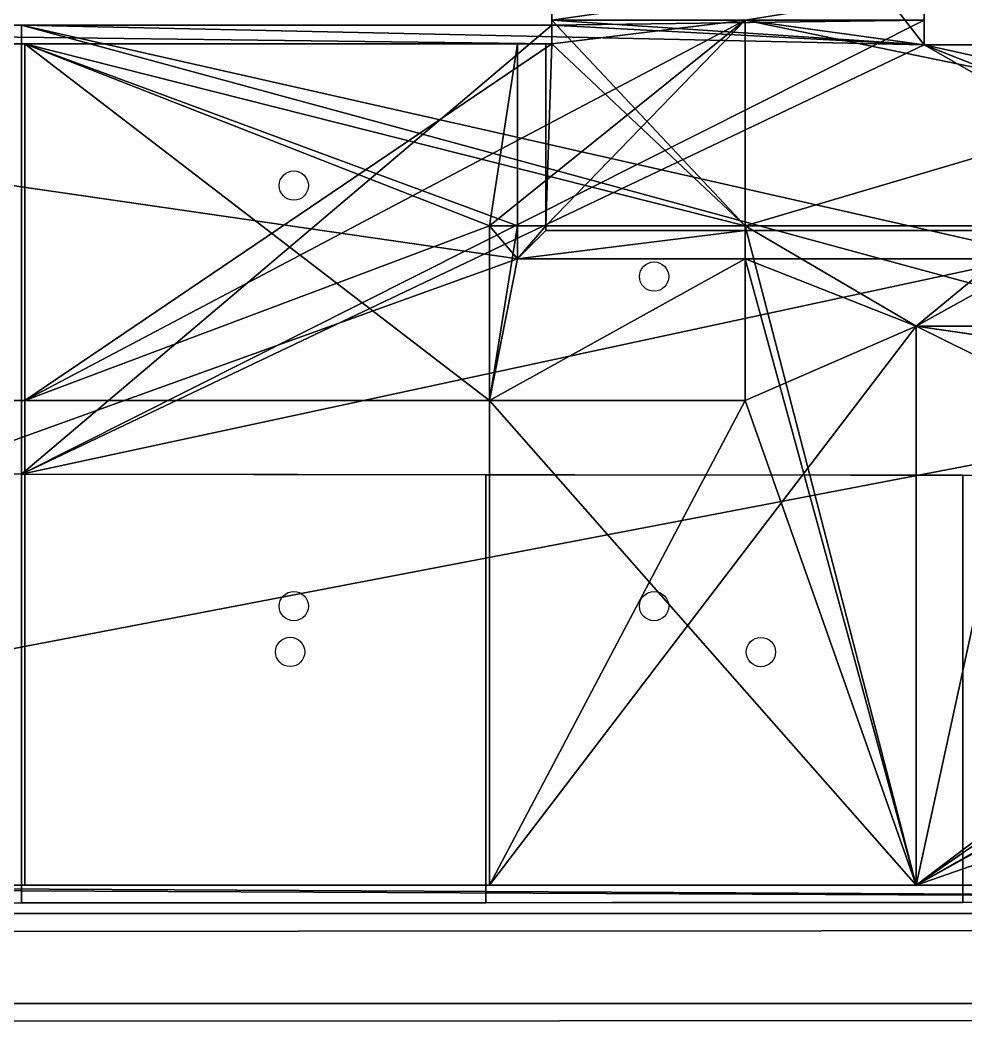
# Model space of a CAD drawing. Header units: metres. Extents: x -36.1 to 30.3, y -15.2 to 19.6.
# Drawn here: x -3.27 to 9.65, y -14.13 to -0.45 of the extents above; entities that cross this region are included whole.
import ezdxf

# ---------------------------------------------------------------- set-up
doc = ezdxf.new("R2010")
doc.units = ezdxf.units.M

msp = doc.modelspace()

# ---------------------------------------------------------------- linework, layer by layer
at = {"layer": '1ST%FLOOR_1ST%CLASSROOM', "color": 8}
for points in [[(24.41697, -3.71235, 0.5112), (24.41697, -12.25856, 0.5112), (8.96943, -12.25856, 0.5112)], [(8.96943, -12.25856, 0.5112), (10.62742, -4.63281, 0.5112), (20.26773, -3.71235, 0.5112)], [(8.96943, -12.25856, 0.5112), (20.26773, -3.71235, 0.5112), (20.26773, -4.45388, 0.5112)], [(24.41697, -3.71235, 0.5112), (8.96943, -12.25856, 0.5112), (22.69255, -4.45388, 0.5112)], [(8.96943, -12.25856, 0.5112), (20.26773, -4.45388, 0.5112), (22.69255, -4.45388, 0.5112)], [(8.96943, -12.25856, 0.5112), (8.96943, -4.63281, 0.5112), (10.62742, -4.63281, 0.5112)]]:
    msp.add_3dface(points, dxfattribs=at)
at = {"layer": '1ST%FLOOR_1ST%CLASSROOM', "color": 43}
for points in [[(10.62742, -4.63281, 4.4222), (10.62742, -4.63281, 0.5112), (8.96943, -4.63281, 0.5112), (8.96943, -4.63281, 4.4222)], [(8.96943, -4.63281, 4.4222), (8.96943, -4.63281, 0.5112), (8.96943, -12.25856, 0.5112), (8.96943, -12.25856, 4.4222)], [(8.96943, -12.25856, 4.4222), (8.96943, -12.25856, 0.5112), (24.41697, -12.25856, 0.5112), (24.41697, -12.25856, 4.4222)]]:
    msp.add_3dface(points, dxfattribs=at)
at = {"layer": '1ST%FLOOR_1ST%CLASSROOM', "color": 15}
for points in [[(8.96943, -4.63281, 4.4222), (8.96943, -12.25856, 4.4222), (24.41697, -12.25856, 4.4222)], [(8.96943, -4.63281, 4.4222), (24.41697, -12.25856, 4.4222), (24.41697, -6.8931, 4.4222)], [(8.96943, -4.63281, 4.4222), (24.41697, -6.8931, 4.4222), (24.639, -6.89311, 4.4222)], [(8.96943, -4.63281, 4.4222), (24.639, -6.89311, 4.4222), (10.62742, -4.63281, 4.4222)]]:
    msp.add_3dface(points, dxfattribs=at)
at = {"layer": '1ST%FLOOR_1ST%CLASSROOM', "color": 45}
msp.add_3dface([(8.97143, -12.25856, 4.4202), (8.97143, -12.25856, 3.7832), (24.41497, -12.25856, 3.7832), (24.41497, -12.25856, 4.4202)], dxfattribs=at)
at = {"layer": '1ST%FLOOR_1ST%CLASSROOM', "color": 143}
msp.add_3dface([(9.05393, -12.25856, 3.6967), (9.05393, -12.25856, 3.0057), (11.14447, -12.25856, 3.0057), (11.14447, -12.25856, 3.6967)], dxfattribs=at)
at = {"layer": '1ST%FLOOR_1ST%LOBBY', "color": 8}
for points in [[(27.3735, 2.87498, 0.5112), (3.99366, -0.45413, 0.5112), (3.99366, 6.23491, 0.5112)], [(27.3735, 2.87498, 0.5112), (6.63285, -0.45413, 0.5112), (3.99366, -0.45413, 0.5112)], [(27.3735, 2.87498, 0.5112), (20.26773, -3.26175, 0.5112), (6.63285, -3.26175, 0.5112)], [(27.3735, 2.87498, 0.5112), (6.63285, -3.26175, 0.5112), (6.63285, -0.45413, 0.5112)]]:
    msp.add_3dface(points, dxfattribs=at)
at = {"layer": '1ST%FLOOR_1ST%LOBBY', "color": 15}
for points in [[(3.99366, 5.74421, 4.4222), (3.99366, -0.45413, 4.4222), (9.07853, -0.45413, 4.4222), (9.07988, 5.74421, 4.4222)], [(6.63285, -0.45413, 4.4222), (6.63285, -3.26175, 4.4222), (20.26773, -3.26175, 4.4222)], [(9.07846, -0.79294, 4.4222), (9.07853, -0.45413, 4.4222), (6.63285, -0.45413, 4.4222)], [(9.07846, -0.79294, 4.4222), (6.63285, -0.45413, 4.4222), (20.26773, -3.26175, 4.4222)]]:
    msp.add_3dface(points, dxfattribs=at)
at = {"layer": '1ST%FLOOR_1ST%LOBBY', "color": 43}
for points in [[(3.99366, -0.39006, 0.7652), (3.99366, -0.39006, 0.5112), (3.99366, -0.45413, 0.5112)], [(3.99366, -0.45413, 4.4222), (3.99366, -0.45413, 0.5112), (6.63285, -0.45413, 0.5112), (6.63285, -0.45413, 4.4222)], [(6.63285, -0.45413, 4.4222), (6.63285, -0.45413, 0.5112), (6.63285, -3.26175, 0.5112), (6.63285, -3.26175, 4.4222)], [(6.63285, -3.26175, 4.4222), (6.63285, -3.26175, 0.5112), (10.62742, -3.26175, 0.5112), (10.62742, -3.26175, 4.4222)]]:
    msp.add_3dface(points, dxfattribs=at)
at = {"layer": '1ST%FLOOR_1ST%LOBBY', "color": 45}
msp.add_3dface([(6.63285, -1.16763, 3.2412), (6.63285, -1.16763, 0.8112), (6.63285, -3.14763, 0.8112), (6.63285, -3.14763, 3.2412)], dxfattribs=at)
at = {"layer": '1ST%FLOOR_1ST%PHONE%BOOTH', "color": 10}
msp.add_circle((5.388, -3.954, 1.311), 0.2, dxfattribs=at)
at = {"layer": '1ST%FLOOR_1ST%PHONE%BOOTH', "color": 43}
for points in [[(3.14236, -3.26175, 4.4222), (3.14236, -3.26175, 0.5112), (3.14236, -5.64601, 0.5112), (3.14236, -5.64601, 4.4222)], [(6.63285, -3.26175, 4.4222), (6.63285, -3.26175, 0.5112), (3.14236, -3.26175, 0.5112), (3.14236, -3.26175, 4.4222)], [(6.63285, -5.64601, 4.4222), (6.63285, -5.64601, 0.5112), (6.63285, -3.26175, 0.5112), (6.63285, -3.26175, 4.4222)], [(3.14236, -5.64601, 4.4222), (3.14236, -5.64601, 0.5112), (6.63285, -5.64601, 0.5112), (6.63285, -5.64601, 4.4222)]]:
    msp.add_3dface(points, dxfattribs=at)
at = {"layer": '1ST%FLOOR_1ST%PHONE%BOOTH', "color": 8}
for points in [[(3.14236, -5.64601, 0.5112), (3.14236, -3.26175, 0.5112), (3.52446, -3.26175, 0.5112)], [(3.14236, -5.64601, 0.5112), (3.52446, -3.26175, 0.5112), (3.52446, -3.71235, 0.5112)], [(3.52446, -3.71235, 0.5112), (3.52446, -3.26175, 0.5112), (3.91146, -3.26175, 0.5112)], [(3.52446, -3.71235, 0.5112), (3.91146, -3.26175, 0.5112), (3.91146, -3.32535, 0.5112)], [(6.63285, -3.26175, 0.5112), (6.63285, -3.32535, 0.5112), (3.91146, -3.32535, 0.5112), (3.91146, -3.26175, 0.5112)], [(6.63285, -3.32535, 0.5112), (6.63285, -3.71235, 0.5112), (3.52446, -3.71235, 0.5112)], [(6.63285, -3.32535, 0.5112), (3.52446, -3.71235, 0.5112), (3.91146, -3.32535, 0.5112)], [(6.63285, -3.71235, 0.5112), (6.63285, -5.64601, 0.5112), (3.14236, -5.64601, 0.5112)], [(6.63285, -3.71235, 0.5112), (3.14236, -5.64601, 0.5112), (3.52446, -3.71235, 0.5112)]]:
    msp.add_3dface(points, dxfattribs=at)
at = {"layer": '1ST%FLOOR_1ST%PHONE%BOOTH', "color": 15}
msp.add_3dface([(3.14236, -3.26175, 4.4222), (3.14236, -5.64601, 4.4222), (6.63285, -5.64601, 4.4222), (6.63285, -3.26175, 4.4222)], dxfattribs=at)
at = {"layer": '1ST%FLOOR_1ST%PHONE%BOOTH', "color": 45}
msp.add_3dface([(6.56935, -3.26175, 3.2412), (6.56935, -3.26175, 0.8112), (5.65535, -3.26175, 0.8112), (5.65535, -3.26175, 3.2412)], dxfattribs=at)
at = {"layer": '1ST%FLOOR_1ST%RESEARCH%OPEN%NE', "color": 10}
msp.add_circle((0.469, -2.712, 1.311), 0.2, dxfattribs=at)
at = {"layer": '1ST%FLOOR_1ST%RESEARCH%OPEN%NE', "color": 8}
for points in [[(6.63285, -0.45413, 0.5112), (6.63285, -3.26175, 0.5112), (3.91146, -3.26175, 0.5112)], [(6.63285, -0.45413, 0.5112), (3.91146, -3.26175, 0.5112), (3.99366, -0.77706, 0.5112)], [(6.63285, -0.45413, 0.5112), (3.99366, -0.77706, 0.5112), (3.99366, -0.45413, 0.5112)], [(3.14236, -3.26175, 0.5112), (-3.2046, -5.64601, 0.5112), (-3.2046, -0.77706, 0.5112)], [(3.14236, -3.26175, 0.5112), (-3.2046, -0.77706, 0.5112), (3.52446, -0.77706, 0.5112)], [(3.14236, -3.26175, 0.5112), (3.52446, -0.77706, 0.5112), (3.52446, -3.26175, 0.5112)], [(3.91146, -0.77706, 0.5112), (3.91146, -3.26175, 0.5112), (3.52446, -3.26175, 0.5112), (3.52446, -0.77706, 0.5112)], [(3.91146, -3.26175, 0.5112), (3.91146, -0.77706, 0.5112), (3.99366, -0.77706, 0.5112)], [(3.14236, -3.26175, 0.5112), (3.14236, -5.64601, 0.5112), (-3.2046, -5.64601, 0.5112)]]:
    msp.add_3dface(points, dxfattribs=at)
at = {"layer": '1ST%FLOOR_1ST%RESEARCH%OPEN%NE', "color": 43}
for points in [[(6.63285, -0.45413, 4.4222), (6.63285, -0.45413, 0.5112), (3.99366, -0.45413, 0.5112), (3.99366, -0.45413, 4.4222)], [(3.99366, -0.45413, 4.4222), (3.99366, -0.45413, 0.5112), (3.99366, -0.77706, 0.5112), (3.99366, -0.77706, 4.4222)], [(6.63285, -3.26175, 4.4222), (6.63285, -3.26175, 0.5112), (6.63285, -0.45413, 0.5112), (6.63285, -0.45413, 4.4222)], [(3.60666, -0.77706, 0.7652), (3.60666, -0.77706, 0.5112), (-3.2046, -0.77706, 0.5112), (-3.2046, -0.77706, 0.7652)], [(3.99366, -0.77706, 4.4222), (3.60666, -0.77706, 0.7652), (-3.2046, -0.77706, 0.7652)], [(3.99366, -0.77706, 4.4222), (-3.2046, -0.77706, 0.7652), (-3.2046, -0.77706, 4.4222)], [(3.99366, -0.77706, 4.4222), (3.99366, -0.77706, 0.5112), (3.60666, -0.77706, 0.5112)], [(3.99366, -0.77706, 4.4222), (3.60666, -0.77706, 0.5112), (3.60666, -0.77706, 0.7652)], [(3.14236, -5.64601, 4.4222), (3.14236, -5.64601, 0.5112), (3.14236, -3.26175, 0.5112), (3.14236, -3.26175, 4.4222)], [(3.14236, -3.26175, 4.4222), (3.14236, -3.26175, 0.5112), (6.63285, -3.26175, 0.5112), (6.63285, -3.26175, 4.4222)]]:
    msp.add_3dface(points, dxfattribs=at)
at = {"layer": '1ST%FLOOR_1ST%RESEARCH%OPEN%NE', "color": 15}
for points in [[(6.63285, -3.26175, 4.4222), (6.63285, -0.45413, 4.4222), (3.99366, -0.45413, 4.4222)], [(6.63285, -3.26175, 4.4222), (3.99366, -0.45413, 4.4222), (3.99366, -0.77706, 4.4222)], [(-3.2046, -0.77706, 4.4222), (-3.2046, -5.64601, 4.4222), (3.14236, -5.64601, 4.4222)], [(-3.2046, -0.77706, 4.4222), (3.14236, -5.64601, 4.4222), (3.14236, -3.26175, 4.4222)], [(-3.2046, -0.77706, 4.4222), (3.14236, -3.26175, 4.4222), (6.63285, -3.26175, 4.4222)], [(-3.2046, -0.77706, 4.4222), (6.63285, -3.26175, 4.4222), (3.99366, -0.77706, 4.4222)]]:
    msp.add_3dface(points, dxfattribs=at)
at = {"layer": '1ST%FLOOR_1ST%RESEARCH%OPEN%NE', "color": 143}
for points in [[(-2.32284, -0.77706, 3.6767), (-2.32284, -0.77706, 2.9797), (-3.1201, -0.77706, 2.9797), (-3.1201, -0.77706, 3.6767)], [(-0.66584, -0.77706, 3.6787), (-0.66584, -0.77706, 3.1327), (-2.15584, -0.77706, 3.1327), (-2.15584, -0.77706, 3.6787)], [(-0.66584, -0.77706, 2.1497), (-0.66584, -0.77706, 1.6037), (-2.15584, -0.77706, 1.6037), (-2.15584, -0.77706, 2.1497)], [(1.02416, -0.77706, 2.9677), (1.02416, -0.77706, 2.3147), (-2.15584, -0.77706, 2.3147), (-2.15584, -0.77706, 2.9677)], [(1.02416, -0.77706, 3.6787), (1.02416, -0.77706, 3.1327), (-0.50084, -0.77706, 3.1327), (-0.50084, -0.77706, 3.6787)], [(1.02416, -0.77706, 2.1497), (1.02416, -0.77706, 1.6037), (-0.50084, -0.77706, 1.6037), (-0.50084, -0.77706, 2.1497)], [(2.64416, -0.77706, 3.6787), (2.64416, -0.77706, 2.9777), (1.18916, -0.77706, 2.9777), (1.18916, -0.77706, 3.6787)]]:
    msp.add_3dface(points, dxfattribs=at)
at = {"layer": '1ST%FLOOR_1ST%RESEARCH%OPEN%NE', "color": 45}
for points in [[(6.63285, -3.14763, 3.2412), (6.63285, -3.14763, 0.8112), (6.63285, -1.16763, 0.8112), (6.63285, -1.16763, 3.2412)], [(5.65535, -3.26175, 3.2412), (5.65535, -3.26175, 0.8112), (6.56935, -3.26175, 0.8112), (6.56935, -3.26175, 3.2412)]]:
    msp.add_3dface(points, dxfattribs=at)
at = {"layer": '1ST%FLOOR_1ST%RESEARCH%OPEN%NM', "color": 43}
for points in [[(-3.2046, -0.77706, 0.7652), (-3.2046, -0.77706, 0.5112), (-9.55157, -0.77706, 0.5112), (-9.55157, -0.77706, 0.7652)], [(-3.2046, -0.77706, 4.4222), (-3.2046, -0.77706, 0.7652), (-9.55157, -0.77706, 0.7652), (-9.55157, -0.77706, 4.4222)]]:
    msp.add_3dface(points, dxfattribs=at)
at = {"layer": '1ST%FLOOR_1ST%RESEARCH%OPEN%NM', "color": 8}
msp.add_3dface([(-3.2046, -0.77706, 0.5112), (-3.2046, -5.64601, 0.5112), (-9.55157, -5.64601, 0.5112), (-9.55157, -0.77706, 0.5112)], dxfattribs=at)
at = {"layer": '1ST%FLOOR_1ST%RESEARCH%OPEN%NM', "color": 15}
msp.add_3dface([(-9.55157, -0.77706, 4.4222), (-9.55157, -5.64601, 4.4222), (-3.2046, -5.64601, 4.4222), (-3.2046, -0.77706, 4.4222)], dxfattribs=at)
at = {"layer": '1ST%FLOOR_1ST%RESEARCH%OPEN%SE', "color": 10}
msp.add_circle((0.469, -8.452, 1.311), 0.2, dxfattribs=at)
at = {"layer": '1ST%FLOOR_1ST%RESEARCH%OPEN%SE', "color": 8}
msp.add_3dface([(3.14236, -5.64601, 0.5112), (3.14236, -12.25856, 0.5112), (-3.2046, -12.25856, 0.5112), (-3.2046, -5.64601, 0.5112)], dxfattribs=at)
at = {"layer": '1ST%FLOOR_1ST%RESEARCH%OPEN%SE', "color": 15}
msp.add_3dface([(-3.2046, -5.64601, 4.4222), (-3.2046, -12.25856, 4.4222), (3.14236, -12.25856, 4.4222), (3.14236, -5.64601, 4.4222)], dxfattribs=at)
at = {"layer": '1ST%FLOOR_1ST%RESEARCH%OPEN%SE', "color": 43}
for points in [[(3.14236, -12.25856, 4.4222), (3.14236, -12.25856, 0.5112), (3.14236, -5.64601, 0.5112), (3.14236, -5.64601, 4.4222)], [(-3.2046, -12.25856, 4.4222), (-3.2046, -12.25856, 0.5112), (3.14236, -12.25856, 0.5112), (3.14236, -12.25856, 4.4222)]]:
    msp.add_3dface(points, dxfattribs=at)
at = {"layer": '1ST%FLOOR_1ST%RESEARCH%OPEN%SE', "color": 143}
for points in [[(3.14236, -11.97856, 3.9412), (3.14236, -11.97856, 3.3112), (3.14236, -8.15856, 3.3112), (3.14236, -8.15856, 3.9412)], [(-3.1201, -12.25856, 4.3377), (-3.1201, -12.25856, 3.8657), (3.05786, -12.25856, 3.8657), (3.05786, -12.25856, 4.3377)], [(-3.1201, -12.25856, 3.6967), (-3.1201, -12.25856, 3.0057), (-1.84482, -12.25856, 3.0057), (-1.84482, -12.25856, 3.6967)], [(-1.67782, -12.25856, 1.9897), (-1.67782, -12.25856, 1.4437), (-0.17782, -12.25856, 1.4437), (-0.17782, -12.25856, 1.9897)], [(-1.67782, -12.25856, 2.9877), (-1.67782, -12.25856, 2.1547), (1.46718, -12.25856, 2.1547), (1.46718, -12.25856, 2.9877)], [(-1.67782, -12.25856, 3.6987), (-1.67782, -12.25856, 3.1527), (-0.17782, -12.25856, 3.1527), (-0.17782, -12.25856, 3.6987)], [(-0.01282, -12.25856, 1.9897), (-0.01282, -12.25856, 1.4437), (1.46718, -12.25856, 1.4437), (1.46718, -12.25856, 1.9897)], [(-0.01282, -12.25856, 3.6987), (-0.01282, -12.25856, 3.1527), (1.46718, -12.25856, 3.1527), (1.46718, -12.25856, 3.6987)], [(1.63418, -12.25856, 3.6967), (1.63418, -12.25856, 3.0057), (3.05786, -12.25856, 3.0057), (3.05786, -12.25856, 3.6967)]]:
    msp.add_3dface(points, dxfattribs=at)
at = {"layer": '1ST%FLOOR_1ST%RESEARCH%OPEN%SM', "color": 8}
msp.add_3dface([(-3.2046, -5.64601, 0.5112), (-3.2046, -12.25856, 0.5112), (-9.55157, -12.25856, 0.5112), (-9.55157, -5.64601, 0.5112)], dxfattribs=at)
at = {"layer": '1ST%FLOOR_1ST%RESEARCH%OPEN%SM', "color": 15}
msp.add_3dface([(-9.55157, -5.64601, 4.4222), (-9.55157, -12.25856, 4.4222), (-3.2046, -12.25856, 4.4222), (-3.2046, -5.64601, 4.4222)], dxfattribs=at)
at = {"layer": '1ST%FLOOR_1ST%RESEARCH%OPEN%SM', "color": 43}
msp.add_3dface([(-9.55157, -12.25856, 4.4222), (-9.55157, -12.25856, 0.5112), (-3.2046, -12.25856, 0.5112), (-3.2046, -12.25856, 4.4222)], dxfattribs=at)
at = {"layer": '1ST%FLOOR_1ST%VOLUNTEER%AREA', "color": 10}
msp.add_circle((5.388, -8.452, 1.311), 0.2, dxfattribs=at)
at = {"layer": '1ST%FLOOR_1ST%VOLUNTEER%AREA', "color": 43}
for points in [[(10.62742, -3.26175, 4.4222), (10.62742, -3.26175, 0.5112), (6.63285, -3.26175, 0.5112), (6.63285, -3.26175, 4.4222)], [(6.63285, -3.26175, 4.4222), (6.63285, -3.26175, 0.5112), (6.63285, -5.64601, 0.5112), (6.63285, -5.64601, 4.4222)], [(8.96943, -4.63281, 4.4222), (8.96943, -4.63281, 0.5112), (10.62742, -4.63281, 0.5112), (10.62742, -4.63281, 4.4222)], [(8.96943, -12.25856, 4.4222), (8.96943, -12.25856, 0.5112), (8.96943, -4.63281, 0.5112), (8.96943, -4.63281, 4.4222)], [(6.63285, -5.64601, 4.4222), (6.63285, -5.64601, 0.5112), (3.14236, -5.64601, 0.5112), (3.14236, -5.64601, 4.4222)], [(3.14236, -5.64601, 4.4222), (3.14236, -5.64601, 0.5112), (3.14236, -12.25856, 0.5112), (3.14236, -12.25856, 4.4222)], [(3.14236, -12.25856, 4.4222), (3.14236, -12.25856, 0.5112), (8.96943, -12.25856, 0.5112), (8.96943, -12.25856, 4.4222)]]:
    msp.add_3dface(points, dxfattribs=at)
at = {"layer": '1ST%FLOOR_1ST%VOLUNTEER%AREA', "color": 8}
for points in [[(10.62742, -3.26175, 0.5112), (10.62742, -3.32535, 0.5112), (6.63285, -3.32535, 0.5112), (6.63285, -3.26175, 0.5112)], [(10.62742, -3.32535, 0.5112), (10.62742, -3.71235, 0.5112), (6.63285, -3.71235, 0.5112), (6.63285, -3.32535, 0.5112)], [(8.96943, -4.63281, 0.5112), (6.63285, -5.64601, 0.5112), (6.63285, -3.71235, 0.5112)], [(8.96943, -4.63281, 0.5112), (6.63285, -3.71235, 0.5112), (10.62742, -3.71235, 0.5112)], [(8.96943, -4.63281, 0.5112), (10.62742, -3.71235, 0.5112), (10.62742, -4.63281, 0.5112)], [(8.96943, -4.63281, 0.5112), (8.96943, -12.25856, 0.5112), (3.14236, -12.25856, 0.5112)], [(8.96943, -4.63281, 0.5112), (3.14236, -12.25856, 0.5112), (6.63285, -5.64601, 0.5112)], [(3.14236, -12.25856, 0.5112), (3.14236, -5.64601, 0.5112), (6.63285, -5.64601, 0.5112)]]:
    msp.add_3dface(points, dxfattribs=at)
at = {"layer": '1ST%FLOOR_1ST%VOLUNTEER%AREA', "color": 15}
for points in [[(8.96943, -4.63281, 4.4222), (10.62742, -3.26175, 4.4222), (6.63285, -3.26175, 4.4222)], [(8.96943, -12.25856, 4.4222), (8.96943, -4.63281, 4.4222), (6.63285, -3.26175, 4.4222)], [(8.96943, -12.25856, 4.4222), (6.63285, -3.26175, 4.4222), (6.63285, -5.64601, 4.4222)], [(8.96943, -4.63281, 4.4222), (10.62742, -4.63281, 4.4222), (10.62742, -3.26175, 4.4222)], [(3.14236, -5.64601, 4.4222), (3.14236, -12.25856, 4.4222), (8.96943, -12.25856, 4.4222)], [(3.14236, -5.64601, 4.4222), (8.96943, -12.25856, 4.4222), (6.63285, -5.64601, 4.4222)]]:
    msp.add_3dface(points, dxfattribs=at)
at = {"layer": '1ST%FLOOR_1ST%VOLUNTEER%AREA', "color": 143}
for points in [[(3.14236, -8.15856, 3.9412), (3.14236, -8.15856, 3.3112), (3.14236, -11.97856, 3.3112), (3.14236, -11.97856, 3.9412)], [(3.22686, -12.25856, 3.6967), (3.22686, -12.25856, 3.0057), (4.65186, -12.25856, 3.0057), (4.65186, -12.25856, 3.6967)], [(4.81886, -12.25856, 3.6987), (4.81886, -12.25856, 3.1527), (6.30886, -12.25856, 3.1527), (6.30886, -12.25856, 3.6987)], [(4.81886, -12.25856, 2.9877), (4.81886, -12.25856, 2.1547), (7.96386, -12.25856, 2.1547), (7.96386, -12.25856, 2.9877)], [(4.81886, -12.25856, 1.9897), (4.81886, -12.25856, 1.4437), (6.30886, -12.25856, 1.4437), (6.30886, -12.25856, 1.9897)], [(6.47386, -12.25856, 3.6987), (6.47386, -12.25856, 3.1527), (7.96386, -12.25856, 3.1527), (7.96386, -12.25856, 3.6987)], [(6.48386, -12.25856, 1.9897), (6.48386, -12.25856, 1.4437), (7.96386, -12.25856, 1.4437), (7.96386, -12.25856, 1.9897)], [(8.13086, -12.25856, 3.6967), (8.13086, -12.25856, 3.0057), (8.88493, -12.25856, 3.0057), (8.88493, -12.25856, 3.6967)]]:
    msp.add_3dface(points, dxfattribs=at)
at = {"layer": '1ST%FLOOR_1ST%VOLUNTEER%AREA', "color": 45}
msp.add_3dface([(3.14436, -12.25856, 4.4202), (3.14436, -12.25856, 3.7832), (8.96743, -12.25856, 3.7832), (8.96743, -12.25856, 4.4202)], dxfattribs=at)
at = {"layer": '1ST%PLENVM_1ST%PLENVM', "color": 8}
for points in [[(-16.7104, -0.77706), (3.52446, -3.71235), (-20.21845, -12.25856)], [(-16.7104, -0.77706), (3.52446, -0.77706), (3.52446, -3.71235)], [(24.41697, -3.71235), (24.41697, -12.25856), (-20.21845, -12.25856)], [(3.52446, -3.71235), (24.41697, -3.71235), (-20.21845, -12.25856)]]:
    msp.add_3dface(points, dxfattribs=at)
at = {"layer": '1ST%PLENVM_1ST%PLENVM', "color": 43}
for points in [[(3.52446, -0.77706, 0.5112), (3.52446, -0.77706), (-16.3234, -0.77706), (-16.3234, -0.77706, 0.5112)], [(3.52446, -3.32535, 0.5112), (3.52446, -3.32535), (3.52446, -0.77706), (3.52446, -0.77706, 0.5112)], [(3.52446, -3.71235, 0.5112), (3.52446, -3.71235), (3.52446, -3.32535), (3.52446, -3.32535, 0.5112)], [(24.41697, -3.71235, 0.5112), (24.41697, -3.71235), (3.91146, -3.71235), (3.91146, -3.71235, 0.5112)], [(-20.21845, -12.25856, 0.3588), (-20.21845, -12.25856), (24.41697, -12.25856), (24.41697, -12.25856, 0.3588)], [(-20.21845, -12.25856, 0.5112), (-20.21845, -12.25856, 0.3588), (24.41697, -12.25856, 0.3588), (24.41697, -12.25856, 0.5112)]]:
    msp.add_3dface(points, dxfattribs=at)
at = {"layer": '1ST%PLENVM_1ST%PLENVM', "color": 15}
for points in [[(-9.55157, -0.77706, 0.5112), (-9.55157, -5.64601, 0.5112), (-3.2046, -5.64601, 0.5112), (-3.2046, -0.77706, 0.5112)], [(-3.2046, -0.77706, 0.5112), (-3.2046, -5.64601, 0.5112), (3.14236, -5.64601, 0.5112)], [(-3.2046, -0.77706, 0.5112), (3.14236, -5.64601, 0.5112), (3.14236, -3.26175, 0.5112)], [(-3.2046, -0.77706, 0.5112), (3.14236, -3.26175, 0.5112), (3.52446, -3.26175, 0.5112)], [(-3.2046, -0.77706, 0.5112), (3.52446, -3.26175, 0.5112), (3.52446, -0.77706, 0.5112)], [(3.14236, -3.26175, 0.5112), (3.14236, -5.64601, 0.5112), (3.52446, -3.71235, 0.5112)], [(3.14236, -3.26175, 0.5112), (3.52446, -3.71235, 0.5112), (3.52446, -3.26175, 0.5112)], [(3.14236, -5.64601, 0.5112), (6.63285, -5.64601, 0.5112), (6.63285, -3.71235, 0.5112)], [(3.14236, -5.64601, 0.5112), (6.63285, -3.71235, 0.5112), (3.52446, -3.71235, 0.5112)], [(8.96943, -4.63281, 0.5112), (10.62742, -3.71235, 0.5112), (6.63285, -3.71235, 0.5112)], [(8.96943, -12.25856, 0.5112), (8.96943, -4.63281, 0.5112), (6.63285, -3.71235, 0.5112)], [(8.96943, -12.25856, 0.5112), (6.63285, -3.71235, 0.5112), (6.63285, -5.64601, 0.5112)], [(8.96943, -4.63281, 0.5112), (10.62742, -4.63281, 0.5112), (10.62742, -3.71235, 0.5112)], [(8.96943, -4.63281, 0.5112), (8.96943, -12.25856, 0.5112), (24.41697, -12.25856, 0.5112)], [(8.96943, -4.63281, 0.5112), (24.41697, -12.25856, 0.5112), (10.62742, -4.63281, 0.5112)], [(-9.55157, -5.64601, 0.5112), (-9.55157, -12.25856, 0.5112), (-3.2046, -12.25856, 0.5112), (-3.2046, -5.64601, 0.5112)], [(-3.2046, -5.64601, 0.5112), (-3.2046, -12.25856, 0.5112), (3.14236, -12.25856, 0.5112), (3.14236, -5.64601, 0.5112)], [(3.14236, -5.64601, 0.5112), (3.14236, -12.25856, 0.5112), (8.96943, -12.25856, 0.5112)], [(3.14236, -5.64601, 0.5112), (8.96943, -12.25856, 0.5112), (6.63285, -5.64601, 0.5112)]]:
    msp.add_3dface(points, dxfattribs=at)
at = {"layer": '2ND%FLOOR%SOUTH_2ND%OPEN%OFFICE%NE', "color": 8}
for points in [[(9.07988, 5.74421, 4.7778), (9.07853, -0.45413, 4.7778), (3.99366, -0.45413, 4.7778), (3.99366, 5.74421, 4.7778)], [(-3.25045, -6.6506, 4.7778), (3.99366, -0.52306, 4.7778), (9.07853, -0.45413, 4.7778)], [(-3.25045, -6.6506, 4.7778), (9.07853, -0.45413, 4.7778), (9.07846, -0.79294, 4.7778)], [(-3.25045, -6.6506, 4.7778), (-3.25045, -0.52306, 4.7778), (3.99366, -0.52306, 4.7778)], [(3.99366, -0.52306, 4.7778), (3.99366, -0.45413, 4.7778), (9.07853, -0.45413, 4.7778)], [(23.98632, -0.79294, 4.7778), (19.40194, -6.67694, 4.7778), (-3.25045, -6.6506, 4.7778)], [(23.98632, -0.79294, 4.7778), (-3.25045, -6.6506, 4.7778), (9.07846, -0.79294, 4.7778)]]:
    msp.add_3dface(points, dxfattribs=at)
at = {"layer": '2ND%FLOOR%SOUTH_2ND%OPEN%OFFICE%NE', "color": 15}
for points in [[(9.07846, -0.79294, 9.1458), (9.07988, 5.74421, 9.1458), (3.99366, 5.74421, 9.1458)], [(9.07846, -0.79294, 9.1458), (3.99366, 5.74421, 9.1458), (3.99366, -0.52306, 9.1458)], [(-3.25045, -0.52306, 9.1458), (-3.25045, -6.6506, 9.1458), (19.40194, -6.67694, 9.1458)], [(-3.25045, -0.52306, 9.1458), (19.40194, -6.67694, 9.1458), (9.07846, -0.79294, 9.1458)], [(-3.25045, -0.52306, 9.1458), (9.07846, -0.79294, 9.1458), (3.99366, -0.52306, 9.1458)], [(19.40194, -6.67694, 9.1458), (23.98632, -0.79294, 9.1458), (9.07846, -0.79294, 9.1458)]]:
    msp.add_3dface(points, dxfattribs=at)
at = {"layer": '2ND%FLOOR%SOUTH_2ND%OPEN%OFFICE%NE', "color": 43}
for points in [[(9.07846, -0.79294, 6.9619), (9.07846, -0.79294, 4.7778), (9.07863, -0.01166, 4.7778), (9.07863, -0.01166, 6.9619)], [(9.07846, -0.79294, 9.13869), (9.07846, -0.79294, 6.9619), (9.07863, -0.01166, 6.9619), (9.07863, -0.01166, 9.13869)], [(3.99366, -0.33653, 9.1458), (3.99366, -0.33653, 4.7778), (3.99366, -0.52306, 4.7778), (3.99366, -0.52306, 9.1458)], [(3.99366, -0.52306, 9.1458), (3.99366, -0.52306, 4.7778), (-3.25045, -0.52306, 4.7778), (-3.25045, -0.52306, 9.1458)], [(9.85974, -0.79294, 6.9619), (9.85974, -0.79294, 4.78491), (9.07846, -0.79294, 4.78491), (9.07846, -0.79294, 6.9619)], [(23.52721, -0.79294, 4.78491), (9.07846, -0.79294, 4.7778), (9.07846, -0.79294, 4.78491)], [(9.85974, -0.79294, 9.1458), (9.85974, -0.79294, 6.9619), (9.07846, -0.79294, 6.9619), (9.07846, -0.79294, 9.1458)]]:
    msp.add_3dface(points, dxfattribs=at)
at = {"layer": '2ND%FLOOR%SOUTH_2ND%OPEN%OFFICE%NE', "color": 143}
for points in [[(-1.88784, -0.52306, 7.9533), (-1.88784, -0.52306, 7.2723), (-3.16595, -0.52306, 7.2723), (-3.16595, -0.52306, 7.9533)], [(-0.26584, -0.52306, 6.2563), (-0.26584, -0.52306, 5.7103), (-1.72084, -0.52306, 5.7103), (-1.72084, -0.52306, 6.2563)], [(-0.26584, -0.52306, 7.9553), (-0.26584, -0.52306, 7.4093), (-1.72084, -0.52306, 7.4093), (-1.72084, -0.52306, 7.9553)], [(1.42416, -0.52306, 7.2443), (1.42416, -0.52306, 6.4213), (-1.72084, -0.52306, 6.4213), (-1.72084, -0.52306, 7.2443)], [(1.42416, -0.52306, 6.2563), (1.42416, -0.52306, 5.7103), (-0.10084, -0.52306, 5.7103), (-0.10084, -0.52306, 6.2563)], [(1.42416, -0.52306, 7.9553), (1.42416, -0.52306, 7.4093), (-0.10084, -0.52306, 7.4093), (-0.10084, -0.52306, 7.9553)], [(3.04416, -0.52306, 7.9553), (3.04416, -0.52306, 7.2703), (1.58916, -0.52306, 7.2703), (1.58916, -0.52306, 7.9553)]]:
    msp.add_3dface(points, dxfattribs=at)
at = {"layer": '2ND%FLOOR%SOUTH_2ND%OPEN%OFFICE%NME', "color": 43}
msp.add_3dface([(-3.25045, -0.52306, 9.1458), (-3.25045, -0.52306, 4.7778), (-8.82139, -0.52306, 4.7778), (-8.82139, -0.52306, 9.1458)], dxfattribs=at)
at = {"layer": '2ND%FLOOR%SOUTH_2ND%OPEN%OFFICE%NME', "color": 8}
msp.add_3dface([(-3.25045, -0.52306, 4.7778), (-3.25045, -6.6506, 4.7778), (-8.82139, -6.64412, 4.7778), (-8.82139, -0.52306, 4.7778)], dxfattribs=at)
at = {"layer": '2ND%FLOOR%SOUTH_2ND%OPEN%OFFICE%NME', "color": 15}
msp.add_3dface([(-8.82139, -0.52306, 9.1458), (-8.82139, -6.64412, 9.1458), (-3.25045, -6.6506, 9.1458), (-3.25045, -0.52306, 9.1458)], dxfattribs=at)
at = {"layer": '2ND%FLOOR%SOUTH_2ND%OPEN%OFFICE%SE', "color": 10}
msp.add_circle((0.419, -9.077, 5.578), 0.2, dxfattribs=at)
at = {"layer": '2ND%FLOOR%SOUTH_2ND%OPEN%OFFICE%SE', "color": 8}
msp.add_3dface([(3.08885, -6.65797, 4.7778), (3.08885, -12.49882, 4.7778), (-3.25045, -12.50244, 4.7778), (-3.25045, -6.6506, 4.7778)], dxfattribs=at)
at = {"layer": '2ND%FLOOR%SOUTH_2ND%OPEN%OFFICE%SE', "color": 15}
msp.add_3dface([(-3.25045, -6.6506, 9.1458), (-3.25045, -12.50244, 9.1458), (3.08885, -12.49882, 9.1458), (3.08885, -6.65797, 9.1458)], dxfattribs=at)
at = {"layer": '2ND%FLOOR%SOUTH_2ND%OPEN%OFFICE%SE', "color": 43}
msp.add_3dface([(-3.25045, -12.50244, 9.1458), (-3.25045, -12.50244, 4.7778), (3.08885, -12.49882, 4.7778), (3.08885, -12.49882, 9.1458)], dxfattribs=at)
at = {"layer": '2ND%FLOOR%SOUTH_2ND%OPEN%OFFICE%SE', "color": 143}
for points in [[(-3.16595, -12.5024, 7.9483), (-3.16595, -12.5024, 7.4063), (-1.84144, -12.50164, 7.4063), (-1.84144, -12.50164, 7.9483)], [(-3.16595, -12.5024, 7.2373), (-3.16595, -12.5024, 5.6873), (-1.84144, -12.50164, 5.6873), (-1.84144, -12.50164, 7.2373)], [(-1.67444, -12.50154, 7.2393), (-1.67444, -12.50154, 6.3963), (1.47056, -12.49974, 6.3963), (1.47056, -12.49974, 7.2393)], [(-1.67444, -12.50154, 7.9503), (-1.67444, -12.50154, 7.4043), (-0.18444, -12.50069, 7.4043), (-0.18444, -12.50069, 7.9503)], [(-1.67444, -12.50154, 6.2313), (-1.67444, -12.50154, 5.6853), (-0.18444, -12.50069, 5.6853), (-0.18444, -12.50069, 6.2313)], [(-0.01944, -12.5006, 7.9503), (-0.01944, -12.5006, 7.4043), (1.47056, -12.49974, 7.4043), (1.47056, -12.49974, 7.9503)], [(-0.01944, -12.5006, 6.2313), (-0.01944, -12.5006, 5.6853), (1.47056, -12.49974, 5.6853), (1.47056, -12.49974, 6.2313)], [(1.63756, -12.49965, 7.9483), (1.63756, -12.49965, 7.4063), (3.00435, -12.49887, 7.4063), (3.00435, -12.49887, 7.9483)], [(1.63756, -12.49965, 7.2373), (1.63756, -12.49965, 5.6873), (3.00435, -12.49887, 5.6873), (3.00435, -12.49887, 7.2373)]]:
    msp.add_3dface(points, dxfattribs=at)
at = {"layer": '2ND%FLOOR%SOUTH_2ND%OPEN%OFFICE%SM', "color": 8}
msp.add_3dface([(-3.25045, -6.6506, 4.7778), (-3.25045, -12.50244, 4.7778), (-8.82139, -12.50563, 4.7778), (-8.82139, -6.64412, 4.7778)], dxfattribs=at)
at = {"layer": '2ND%FLOOR%SOUTH_2ND%OPEN%OFFICE%SM', "color": 15}
msp.add_3dface([(-8.82139, -6.64412, 9.1458), (-8.82139, -12.50563, 9.1458), (-3.25045, -12.50244, 9.1458), (-3.25045, -6.6506, 9.1458)], dxfattribs=at)
at = {"layer": '2ND%FLOOR%SOUTH_2ND%OPEN%OFFICE%SM', "color": 43}
msp.add_3dface([(-8.82139, -12.50563, 9.1458), (-8.82139, -12.50563, 4.7778), (-3.25045, -12.50244, 4.7778), (-3.25045, -12.50244, 9.1458)], dxfattribs=at)
at = {"layer": '2ND%FLOOR%SOUTH_2ND%OPEN%OFFICE%SME', "color": 8}
msp.add_3dface([(19.40194, -6.67694, 4.7778), (19.40194, -12.48949, 4.7778), (9.60515, -12.49509, 4.7778), (9.60515, -6.66555, 4.7778)], dxfattribs=at)
at = {"layer": '2ND%FLOOR%SOUTH_2ND%OPEN%OFFICE%SME', "color": 15}
msp.add_3dface([(9.60515, -6.66555, 9.1458), (9.60515, -12.49509, 9.1458), (19.40194, -12.48949, 9.1458), (19.40194, -6.67694, 9.1458)], dxfattribs=at)
at = {"layer": '2ND%FLOOR%SOUTH_2ND%OPEN%OFFICE%SME', "color": 43}
msp.add_3dface([(9.60515, -12.49509, 9.1458), (9.60515, -12.49509, 4.7778), (19.40194, -12.48949, 4.7778), (19.40194, -12.48949, 9.1458)], dxfattribs=at)
at = {"layer": '2ND%FLOOR%SOUTH_2ND%OPEN%OFFICE%SME1', "color": 10}
msp.add_circle((6.847, -9.078, 5.578), 0.2, dxfattribs=at)
at = {"layer": '2ND%FLOOR%SOUTH_2ND%OPEN%OFFICE%SME1', "color": 8}
msp.add_3dface([(9.60515, -6.66555, 4.7778), (9.60515, -12.49509, 4.7778), (3.08885, -12.49882, 4.7778), (3.08885, -6.65797, 4.7778)], dxfattribs=at)
at = {"layer": '2ND%FLOOR%SOUTH_2ND%OPEN%OFFICE%SME1', "color": 15}
msp.add_3dface([(3.08885, -6.65797, 9.1458), (3.08885, -12.49882, 9.1458), (9.60515, -12.49509, 9.1458), (9.60515, -6.66555, 9.1458)], dxfattribs=at)
at = {"layer": '2ND%FLOOR%SOUTH_2ND%OPEN%OFFICE%SME1', "color": 43}
msp.add_3dface([(3.08885, -12.49882, 9.1458), (3.08885, -12.49882, 4.7778), (9.60515, -12.49509, 4.7778), (9.60515, -12.49509, 9.1458)], dxfattribs=at)
at = {"layer": '2ND%FLOOR%SOUTH_2ND%OPEN%OFFICE%SME1', "color": 143}
for points in [[(3.17335, -12.49877, 7.9483), (3.17335, -12.49877, 7.4063), (4.65556, -12.49792, 7.4063), (4.65556, -12.49792, 7.9483)], [(3.17335, -12.49877, 7.2373), (3.17335, -12.49877, 5.6873), (4.65556, -12.49792, 5.6873), (4.65556, -12.49792, 7.2373)], [(4.82256, -12.49783, 7.2393), (4.82256, -12.49783, 6.3963), (7.96756, -12.49603, 6.3963), (7.96756, -12.49603, 7.2393)], [(4.82256, -12.49783, 7.9503), (4.82256, -12.49783, 7.4043), (6.31256, -12.49698, 7.4043), (6.31256, -12.49698, 7.9503)], [(4.82256, -12.49783, 6.2313), (4.82256, -12.49783, 5.6853), (6.31256, -12.49698, 5.6853), (6.31256, -12.49698, 6.2313)], [(6.47756, -12.49688, 7.9503), (6.47756, -12.49688, 7.4043), (7.96756, -12.49603, 7.4043), (7.96756, -12.49603, 7.9503)], [(6.47756, -12.49688, 6.2313), (6.47756, -12.49688, 5.6853), (7.96756, -12.49603, 5.6853), (7.96756, -12.49603, 6.2313)], [(8.13456, -12.49593, 7.9483), (8.13456, -12.49593, 7.4063), (9.52065, -12.49514, 7.4063), (9.52065, -12.49514, 7.9483)], [(8.13456, -12.49593, 7.2373), (8.13456, -12.49593, 5.6873), (9.52065, -12.49514, 5.6873), (9.52065, -12.49514, 7.2373)]]:
    msp.add_3dface(points, dxfattribs=at)
at = {"layer": '2ND%PLENVM_2ND%PLENVM%FALSE', "color": 8}
for points in [[(-16.4564, -0.52306, 4.4222), (3.99366, -0.77706, 4.4222), (-16.7104, -0.77706, 4.4222)], [(-16.4564, -0.52306, 4.4222), (3.99366, -0.52306, 4.4222), (3.99366, -0.77706, 4.4222)], [(6.63285, -0.45413, 4.4222), (3.14236, -3.26175, 4.4222), (-3.2046, -5.64601, 4.4222)], [(6.63285, -0.45413, 4.4222), (-3.2046, -5.64601, 4.4222), (3.99366, -0.77706, 4.4222)], [(6.63285, -0.45413, 4.4222), (6.63285, -3.26175, 4.4222), (3.14236, -3.26175, 4.4222)], [(6.63285, -0.45413, 4.4222), (3.99366, -0.77706, 4.4222), (3.99366, -0.45413, 4.4222)], [(20.26773, -3.26175, 4.4222), (6.63285, -3.26175, 4.4222), (6.63285, -0.45413, 4.4222)], [(6.63285, -0.45413, 4.4222), (9.07853, -0.45413, 4.4222), (9.07846, -0.79294, 4.4222)], [(20.26773, -3.26175, 4.4222), (6.63285, -0.45413, 4.4222), (9.07846, -0.79294, 4.4222)], [(-3.2046, -0.77706, 4.4222), (-3.2046, -5.64601, 4.4222), (-9.55157, -5.64601, 4.4222), (-9.55157, -0.77706, 4.4222)], [(-3.2046, -5.64601, 4.4222), (-3.2046, -0.77706, 4.4222), (3.99366, -0.77706, 4.4222)], [(20.26773, -3.26175, 4.4222), (9.07846, -0.79294, 4.4222), (24.30832, -0.79294, 4.4222)], [(3.14236, -3.26175, 4.4222), (3.14236, -5.64601, 4.4222), (-3.2046, -5.64601, 4.4222)], [(6.63285, -3.26175, 4.4222), (6.63285, -5.64601, 4.4222), (3.14236, -5.64601, 4.4222), (3.14236, -3.26175, 4.4222)], [(8.96943, -4.63281, 4.4222), (6.63285, -5.64601, 4.4222), (6.63285, -3.26175, 4.4222)], [(8.96943, -4.63281, 4.4222), (6.63285, -3.26175, 4.4222), (10.62742, -3.26175, 4.4222)], [(8.96943, -4.63281, 4.4222), (10.62742, -3.26175, 4.4222), (10.62742, -4.63281, 4.4222)], [(8.96943, -4.63281, 4.4222), (8.96943, -12.25856, 4.4222), (3.14236, -12.25856, 4.4222)], [(8.96943, -4.63281, 4.4222), (3.14236, -12.25856, 4.4222), (6.63285, -5.64601, 4.4222)], [(8.96943, -12.25856, 4.4222), (8.96943, -4.63281, 4.4222), (10.62742, -4.63281, 4.4222)], [(24.41697, -6.8931, 4.4222), (8.96943, -12.25856, 4.4222), (10.62742, -4.63281, 4.4222)], [(-3.2046, -5.64601, 4.4222), (-3.2046, -12.25856, 4.4222), (-9.55157, -12.25856, 4.4222), (-9.55157, -5.64601, 4.4222)], [(3.14236, -5.64601, 4.4222), (3.14236, -12.25856, 4.4222), (-3.2046, -12.25856, 4.4222), (-3.2046, -5.64601, 4.4222)], [(3.14236, -12.25856, 4.4222), (3.14236, -5.64601, 4.4222), (6.63285, -5.64601, 4.4222)], [(24.41697, -6.8931, 4.4222), (24.41697, -12.25856, 4.4222), (8.96943, -12.25856, 4.4222)], [(28.68697, -12.48419, 4.4222), (-20.49093, -12.5123, 4.4222), (-20.22044, -12.26056, 4.4222)], [(28.68697, -12.48419, 4.4222), (-20.22044, -12.26056, 4.4222), (-13.10932, -12.26056, 4.4222)], [(28.68697, -12.48419, 4.4222), (-13.10932, -12.26056, 4.4222), (24.41697, -12.25856, 4.4222)]]:
    msp.add_3dface(points, dxfattribs=at)
at = {"layer": '2ND%PLENVM_2ND%PLENVM%FALSE', "color": 43}
for points in [[(3.99366, -0.52306, 4.7778), (3.99366, -0.52306, 4.4222), (-16.4564, -0.52306, 4.4222), (-16.4564, -0.52306, 4.7778)], [(9.07853, -0.45413, 4.7778), (9.07853, -0.45413, 4.4222), (3.99366, -0.45413, 4.4222), (3.99366, -0.45413, 4.7778)], [(9.07846, -0.79294, 4.7778), (9.07846, -0.79294, 4.4222), (9.07853, -0.45413, 4.4222), (9.07853, -0.45413, 4.7778)], [(9.85474, -0.79294, 4.6001), (9.85474, -0.79294, 4.42431), (9.07846, -0.79294, 4.42431), (9.07846, -0.79294, 4.6001)], [(9.85474, -0.79294, 4.7778), (9.85474, -0.79294, 4.6001), (9.07846, -0.79294, 4.6001), (9.07846, -0.79294, 4.7778)], [(-20.49093, -12.5123, 4.7778), (-20.49093, -12.5123, 4.4222), (28.68697, -12.48419, 4.4222), (28.68697, -12.48419, 4.7778)]]:
    msp.add_3dface(points, dxfattribs=at)
at = {"layer": '2ND%PLENVM_2ND%PLENVM%FALSE', "color": 15}
for points in [[(-8.82139, -0.52306, 4.7778), (-8.82139, -6.64412, 4.7778), (-3.25045, -6.6506, 4.7778), (-3.25045, -0.52306, 4.7778)], [(-3.25045, -0.52306, 4.7778), (-3.25045, -6.6506, 4.7778), (19.40194, -6.67694, 4.7778)], [(-3.25045, -0.52306, 4.7778), (19.40194, -6.67694, 4.7778), (23.98632, -6.67694, 4.7778)], [(-3.25045, -0.52306, 4.7778), (23.98632, -6.67694, 4.7778), (9.07846, -0.79294, 4.7778)], [(-3.25045, -0.52306, 4.7778), (9.07846, -0.79294, 4.7778), (3.99366, -0.52306, 4.7778)], [(9.07846, -0.79294, 4.7778), (9.07853, -0.45413, 4.7778), (3.99366, -0.45413, 4.7778)], [(9.07846, -0.79294, 4.7778), (3.99366, -0.45413, 4.7778), (3.99366, -0.52306, 4.7778)], [(23.98632, -6.67694, 4.7778), (23.98632, -0.79294, 4.7778), (9.07846, -0.79294, 4.7778)], [(-8.82139, -6.64412, 4.7778), (-8.82139, -12.50563, 4.7778), (-3.25045, -12.50244, 4.7778), (-3.25045, -6.6506, 4.7778)], [(-3.25045, -6.6506, 4.7778), (-3.25045, -12.50244, 4.7778), (3.08885, -12.49882, 4.7778), (3.08885, -6.65797, 4.7778)], [(3.08885, -6.65797, 4.7778), (3.08885, -12.49882, 4.7778), (9.60515, -12.49509, 4.7778), (9.60515, -6.66555, 4.7778)], [(9.60515, -6.66555, 4.7778), (9.60515, -12.49509, 4.7778), (19.40194, -12.48949, 4.7778), (19.40194, -6.67694, 4.7778)]]:
    msp.add_3dface(points, dxfattribs=at)
at = {"layer": '2ND%PLENVM_2ND%PLENVM%NORTH', "color": 43}
for points in [[(3.99366, 5.74421, 4.7778), (3.99366, 5.74421, 4.4222), (3.99366, -0.45413, 4.4222), (3.99366, -0.45413, 4.7778)], [(9.07853, -0.45413, 4.6001), (9.07853, -0.45413, 4.4222), (9.07863, -0.01666, 4.4222), (9.07863, -0.01666, 4.6001)], [(9.07853, -0.45413, 4.77569), (9.07853, -0.45413, 4.6001), (9.07863, -0.01666, 4.6001), (9.07863, -0.01666, 4.77569)], [(3.99366, -0.45413, 4.7778), (3.99366, -0.45413, 4.4222), (9.07853, -0.45413, 4.4222), (9.07853, -0.45413, 4.7778)]]:
    msp.add_3dface(points, dxfattribs=at)
at = {"layer": '2ND%PLENVM_2ND%PLENVM%NORTH', "color": 8}
msp.add_3dface([(9.07988, 5.74421, 4.4222), (9.07853, -0.45413, 4.4222), (3.99366, -0.45413, 4.4222), (3.99366, 5.74421, 4.4222)], dxfattribs=at)
at = {"layer": '2ND%PLENVM_2ND%PLENVM%NORTH', "color": 15}
msp.add_3dface([(3.99366, 5.74421, 4.7778), (3.99366, -0.45413, 4.7778), (9.07853, -0.45413, 4.7778), (9.07988, 5.74421, 4.7778)], dxfattribs=at)
at = {"layer": 'Building Shading', "color": 195}
for points in [[(24.80397, -12.64556, 2.8652), (24.80397, -13.87256, 2.8652), (-20.59157, -13.87256, 2.8652), (-20.59157, -12.64556, 2.8652)], [(-20.59157, -12.64556, 2.8652), (-20.59157, -13.87256, 2.8652), (24.80397, -13.87256, 2.8652), (24.80397, -12.64556, 2.8652)], [(29.07762, -12.87096, 7.1318), (29.07832, -14.09796, 7.1318), (-20.87723, -14.12652, 7.1318), (-20.87793, -12.89952, 7.1318)], [(-20.87793, -12.89952, 7.1318), (-20.87723, -14.12652, 7.1318), (29.07832, -14.09796, 7.1318), (29.07762, -12.87096, 7.1318)]]:
    msp.add_3dface(points, dxfattribs=at)

doc.saveas('drawing.dxf')
